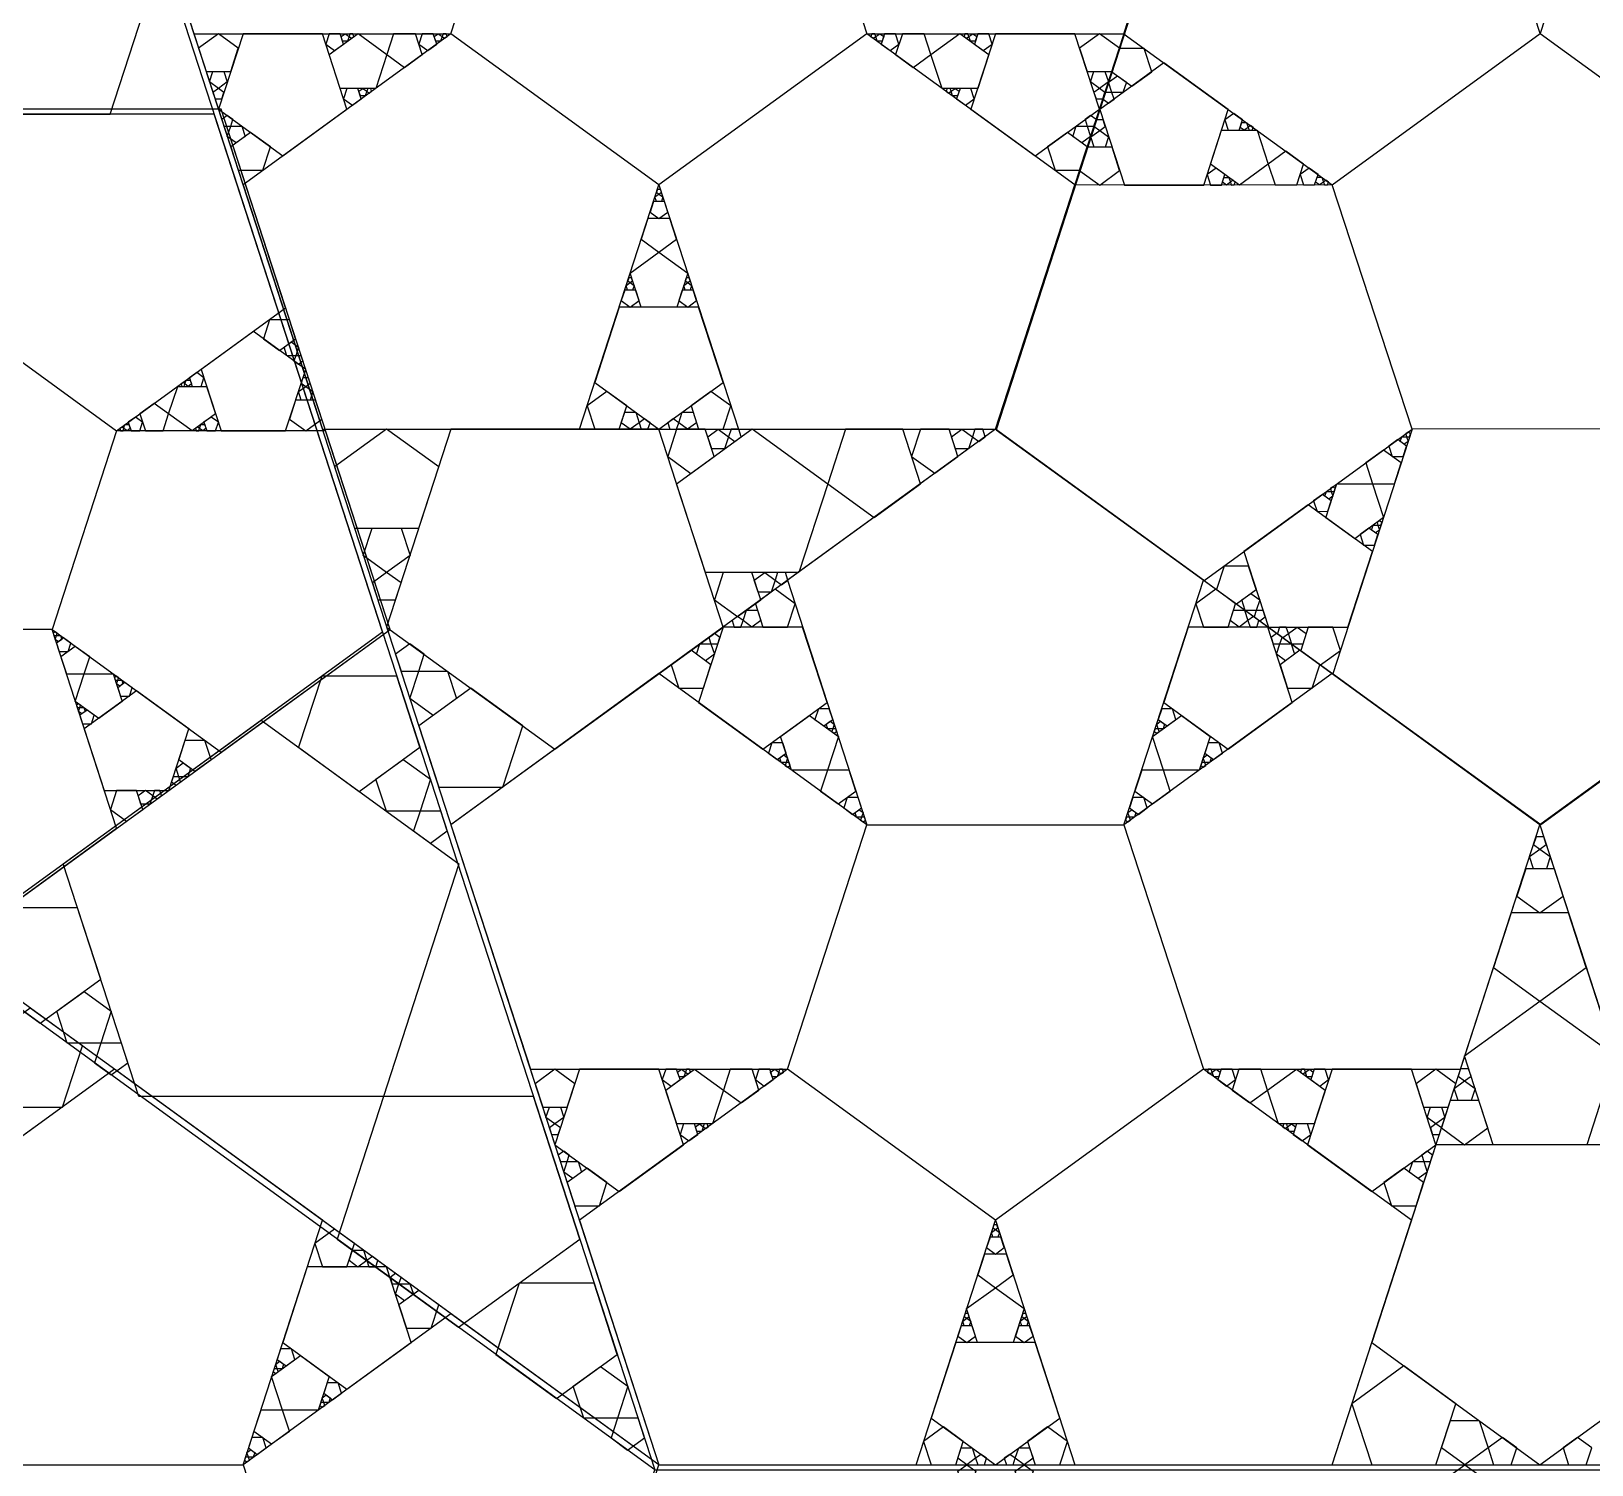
# Model space of a CAD drawing. Header units: inches. Extents: x -578 to 126, y -85 to 118.
# Drawn here: x -239.09 to -223.9, y 26.72 to 40.67 of the extents above; entities that cross this region are included whole.
import ezdxf

# ---------------------------------------------------------------- set-up
doc = ezdxf.new("R2010")
doc.units = ezdxf.units.IN
doc.header["$MEASUREMENT"] = 0
doc.layers.add('drawing', color=7, linetype='Continuous')

msp = doc.modelspace()

# ---------------------------------------------------------------- linework, layer by layer
for points in [[(-230.954, 40.648), (-232.979, 39.177), (-235.003, 40.648), (-234.23, 43.028), (-231.727, 43.028)], [(-221.127, 43.028), (-219.103, 36.797), (-224.403, 32.947), (-229.703, 36.797), (-227.678, 43.028)], [(-224.401, 40.65), (-222.375, 39.181), (-223.146, 36.8), (-225.648, 36.797), (-226.424, 39.177)], [(-240.921, 34.847), (-241.549, 36.782), (-239.903, 37.978), (-238.258, 36.782), (-238.886, 34.847)], [(-228.452, 32.947), (-227.678, 30.567), (-229.703, 29.096), (-231.727, 30.567), (-230.954, 32.947)], [(-240.303, 24.336), (-239.53, 26.716), (-237.027, 26.716), (-236.254, 24.336), (-238.279, 22.865)]]:
    msp.add_lwpolyline(points, close=True)
at = {"layer": 'drawing'}
for points in [[(-215.868, 26.668), (-210.568, 42.98), (-224.444, 53.061), (-238.32, 42.98), (-233.02, 26.668)], [(-224.403, 53.109), (-238.279, 43.028), (-232.979, 26.716), (-215.827, 26.716), (-210.527, 43.028)], [(-227.678, 43.028), (-232.979, 46.879), (-238.279, 43.028), (-236.254, 36.797), (-229.703, 36.797)], [(-227.678, 43.028), (-232.979, 46.879), (-238.279, 43.028), (-236.254, 36.797), (-229.703, 36.797)], [(-234.23, 43.028), (-236.254, 44.499), (-238.279, 43.028), (-237.505, 40.648), (-235.003, 40.648)], [(-230.954, 40.648), (-228.452, 40.648), (-227.678, 43.028), (-229.703, 44.499), (-231.727, 43.028)], [(-227.679, 43.026), (-229.697, 36.793), (-224.393, 32.948), (-219.097, 36.804), (-221.128, 43.033)], [(-224.401, 40.65), (-225.177, 43.029), (-227.679, 43.026), (-228.45, 40.645), (-226.424, 39.177)], [(-222.375, 39.181), (-220.352, 40.654), (-221.128, 43.033), (-223.63, 43.03), (-224.401, 40.65)], [(-238.32, 39.865), (-237.814, 41.422), (-239.139, 42.385), (-240.464, 41.422), (-239.958, 39.865)], [(-237.073, 40.508), (-237.266, 40.648), (-237.46, 40.508), (-237.386, 40.281), (-237.147, 40.281)], [(-237.027, 40.648), (-237.266, 39.913), (-236.641, 39.458), (-236.015, 39.913), (-236.254, 40.648)], [(-237.027, 40.648), (-237.266, 39.913), (-236.641, 39.458), (-236.015, 39.913), (-236.254, 40.648)], [(-235.003, 40.648), (-237.027, 39.177), (-236.254, 36.797), (-233.752, 36.797), (-232.979, 39.177)], [(-236.188, 40.648), (-236.221, 40.547), (-236.135, 40.484), (-236.049, 40.547), (-236.082, 40.648)], [(-235.907, 40.65), (-235.626, 40.446), (-235.734, 40.115), (-236.081, 40.115), (-236.188, 40.446)], [(-236.034, 40.648), (-235.995, 40.62), (-236.01, 40.575), (-236.058, 40.575), (-236.073, 40.62)], [(-235.986, 40.648), (-235.995, 40.62), (-235.972, 40.603), (-235.948, 40.62), (-235.957, 40.648)], [(-235.561, 40.648), (-235.626, 40.446), (-235.454, 40.32), (-235.282, 40.446), (-235.348, 40.648)], [(-235.282, 40.648), (-235.315, 40.547), (-235.228, 40.484), (-235.142, 40.547), (-235.175, 40.648)], [(-235.127, 40.648), (-235.089, 40.62), (-235.104, 40.575), (-235.151, 40.575), (-235.166, 40.62)], [(-235.08, 40.648), (-235.089, 40.62), (-235.065, 40.603), (-235.041, 40.62), (-235.05, 40.648)], [(-232.979, 39.177), (-232.205, 36.797), (-229.703, 36.797), (-228.93, 39.177), (-230.954, 40.648)], [(-230.892, 40.603), (-230.868, 40.62), (-230.877, 40.648), (-230.907, 40.648), (-230.916, 40.62)], [(-230.853, 40.575), (-230.868, 40.62), (-230.83, 40.648), (-230.791, 40.62), (-230.806, 40.575)], [(-230.729, 40.484), (-230.642, 40.547), (-230.675, 40.648), (-230.782, 40.648), (-230.815, 40.547)], [(-230.503, 40.32), (-230.331, 40.446), (-230.396, 40.648), (-230.609, 40.648), (-230.675, 40.446)], [(-230.223, 40.115), (-230.331, 40.446), (-230.05, 40.65), (-229.769, 40.446), (-229.876, 40.115)], [(-229.985, 40.603), (-229.962, 40.62), (-229.971, 40.648), (-230, 40.648), (-230.009, 40.62)], [(-229.947, 40.575), (-229.962, 40.62), (-229.923, 40.648), (-229.884, 40.62), (-229.899, 40.575)], [(-229.316, 39.458), (-228.691, 39.913), (-228.93, 40.648), (-229.703, 40.648), (-229.942, 39.913)], [(-229.316, 39.458), (-228.691, 39.913), (-228.93, 40.648), (-229.703, 40.648), (-229.942, 39.913)], [(-229.822, 40.484), (-229.736, 40.547), (-229.769, 40.648), (-229.875, 40.648), (-229.908, 40.547)], [(-228.497, 40.508), (-228.691, 40.648), (-228.884, 40.508), (-228.81, 40.281), (-228.571, 40.281)], [(-228.182, 40.278), (-228.256, 40.505), (-228.495, 40.505), (-228.569, 40.277), (-228.375, 40.137)], [(-237.18, 40.178), (-237.266, 40.115), (-237.353, 40.178), (-237.32, 40.281), (-237.213, 40.281)], [(-228.604, 40.178), (-228.691, 40.115), (-228.777, 40.178), (-228.744, 40.281), (-228.637, 40.281)], [(-228.063, 40.365), (-228.688, 39.91), (-228.448, 39.174), (-227.675, 39.175), (-227.437, 39.911)], [(-237.213, 40.077), (-237.266, 40.115), (-237.32, 40.077), (-237.299, 40.014), (-237.233, 40.014)], [(-236.015, 40.115), (-236.048, 40.014), (-235.962, 39.951), (-235.876, 40.014), (-235.909, 40.115)], [(-235.861, 40.116), (-235.822, 40.087), (-235.837, 40.042), (-235.885, 40.042), (-235.9, 40.087)], [(-235.813, 40.115), (-235.822, 40.087), (-235.799, 40.07), (-235.775, 40.087), (-235.784, 40.115)], [(-230.159, 40.07), (-230.135, 40.087), (-230.144, 40.115), (-230.173, 40.115), (-230.182, 40.087)], [(-230.12, 40.042), (-230.135, 40.087), (-230.096, 40.116), (-230.057, 40.087), (-230.072, 40.042)], [(-229.995, 39.951), (-229.909, 40.014), (-229.942, 40.115), (-230.048, 40.115), (-230.081, 40.014)], [(-228.637, 40.077), (-228.691, 40.115), (-228.744, 40.077), (-228.724, 40.014), (-228.658, 40.014)], [(-228.462, 40.074), (-228.569, 40.074), (-228.602, 40.176), (-228.516, 40.239), (-228.429, 40.176)], [(-228.549, 40.011), (-228.569, 40.074), (-228.635, 40.074), (-228.655, 40.011), (-228.602, 39.972)], [(-237.307, 39.865), (-242.608, 39.865), (-244.245, 34.824), (-239.958, 31.709), (-235.67, 34.824)], [(-237.307, 39.865), (-242.608, 39.865), (-244.245, 34.824), (-239.958, 31.709), (-235.67, 34.824)], [(-239.903, 31.717), (-235.595, 34.847), (-237.24, 39.913), (-242.566, 39.913), (-244.212, 34.847)], [(-238.258, 36.782), (-236.612, 37.978), (-237.24, 39.913), (-239.275, 39.913), (-239.903, 37.978)], [(-237.213, 39.749), (-237.147, 39.749), (-237.127, 39.812), (-237.18, 39.85), (-237.233, 39.812)], [(-228.83, 39.812), (-228.81, 39.749), (-228.744, 39.749), (-228.724, 39.812), (-228.777, 39.85)], [(-228.741, 39.746), (-228.688, 39.707), (-228.635, 39.746), (-228.655, 39.808), (-228.721, 39.808)], [(-227.384, 39.872), (-227.47, 39.81), (-227.437, 39.708), (-227.33, 39.708), (-227.297, 39.81)], [(-237.18, 39.647), (-237.147, 39.749), (-237.04, 39.749), (-237.007, 39.647), (-237.094, 39.584)], [(-237.073, 39.318), (-236.834, 39.318), (-236.76, 39.545), (-236.954, 39.686), (-237.147, 39.545)], [(-229.197, 39.545), (-229.123, 39.318), (-228.884, 39.318), (-228.81, 39.545), (-229.003, 39.686)], [(-228.917, 39.749), (-228.81, 39.749), (-228.777, 39.647), (-228.863, 39.584), (-228.95, 39.647)], [(-228.775, 39.644), (-228.688, 39.707), (-228.601, 39.644), (-228.634, 39.542), (-228.741, 39.542)], [(-227.155, 39.709), (-227.048, 39.378), (-227.328, 39.174), (-227.609, 39.378), (-227.502, 39.708)], [(-227.259, 39.782), (-227.244, 39.736), (-227.282, 39.708), (-227.321, 39.736), (-227.306, 39.782)], [(-227.22, 39.754), (-227.244, 39.736), (-227.235, 39.709), (-227.205, 39.709), (-227.196, 39.736)], [(-228.881, 39.314), (-228.687, 39.174), (-228.494, 39.315), (-228.568, 39.542), (-228.807, 39.542)], [(-226.875, 39.504), (-227.048, 39.378), (-226.981, 39.176), (-226.768, 39.176), (-226.703, 39.379)], [(-227.556, 39.339), (-227.642, 39.277), (-227.609, 39.175), (-227.503, 39.175), (-227.47, 39.277)], [(-227.431, 39.249), (-227.416, 39.203), (-227.455, 39.175), (-227.494, 39.203), (-227.479, 39.249)], [(-227.393, 39.221), (-227.416, 39.203), (-227.407, 39.175), (-227.378, 39.176), (-227.369, 39.203)], [(-226.65, 39.34), (-226.736, 39.277), (-226.703, 39.176), (-226.596, 39.176), (-226.563, 39.278)], [(-226.525, 39.25), (-226.51, 39.204), (-226.548, 39.176), (-226.587, 39.204), (-226.572, 39.25)], [(-226.486, 39.222), (-226.51, 39.204), (-226.501, 39.176), (-226.471, 39.176), (-226.462, 39.204)], [(-233.017, 39.059), (-232.979, 39.087), (-232.94, 39.059), (-232.955, 39.014), (-233.002, 39.014)], [(-233.002, 39.104), (-232.979, 39.087), (-232.955, 39.104), (-232.964, 39.132), (-232.993, 39.132)], [(-226.424, 39.177), (-228.926, 39.174), (-229.697, 36.793), (-227.671, 35.324), (-225.648, 36.797)], [(-233.065, 38.912), (-232.979, 38.85), (-232.892, 38.912), (-232.925, 39.014), (-233.032, 39.014)], [(-233.151, 38.647), (-232.978, 38.522), (-232.806, 38.647), (-232.872, 38.85), (-233.085, 38.85)], [(-233.259, 38.318), (-232.979, 38.522), (-232.698, 38.318), (-232.805, 37.987), (-233.152, 37.987)], [(-233.345, 38.05), (-233.259, 37.987), (-233.172, 38.05), (-233.205, 38.151), (-233.312, 38.151)], [(-233.297, 38.197), (-233.259, 38.225), (-233.22, 38.197), (-233.235, 38.151), (-233.283, 38.151)], [(-233.282, 38.242), (-233.259, 38.225), (-233.235, 38.242), (-233.244, 38.27), (-233.273, 38.27)], [(-232.785, 38.05), (-232.698, 37.987), (-232.612, 38.05), (-232.645, 38.151), (-232.752, 38.151)], [(-232.737, 38.197), (-232.698, 38.225), (-232.66, 38.197), (-232.674, 38.151), (-232.722, 38.151)], [(-232.722, 38.242), (-232.698, 38.225), (-232.675, 38.242), (-232.684, 38.27), (-232.713, 38.27)], [(-233.604, 37.252), (-232.979, 36.797), (-232.353, 37.252), (-232.592, 37.987), (-233.365, 37.987)], [(-233.604, 37.252), (-232.979, 36.797), (-232.353, 37.252), (-232.592, 37.987), (-233.365, 37.987)], [(-236.575, 37.864), (-236.769, 37.864), (-236.829, 37.679), (-236.672, 37.565), (-236.515, 37.679)], [(-236.612, 36.782), (-236.417, 37.38), (-236.926, 37.75), (-237.435, 37.38), (-237.24, 36.782)], [(-236.612, 36.782), (-236.417, 37.38), (-236.926, 37.75), (-237.435, 37.38), (-237.24, 36.782)], [(-236.487, 37.596), (-236.514, 37.513), (-236.602, 37.513), (-236.628, 37.596), (-236.558, 37.648)], [(-236.461, 37.513), (-236.514, 37.513), (-236.531, 37.462), (-236.488, 37.431), (-236.444, 37.462)], [(-237.599, 37.215), (-237.592, 37.238), (-237.611, 37.252), (-237.63, 37.238), (-237.623, 37.215)], [(-237.56, 37.215), (-237.592, 37.238), (-237.579, 37.275), (-237.541, 37.275), (-237.529, 37.238)], [(-237.435, 37.215), (-237.408, 37.298), (-237.478, 37.349), (-237.548, 37.298), (-237.521, 37.215)], [(-236.461, 37.247), (-236.417, 37.215), (-236.374, 37.247), (-236.391, 37.298), (-236.444, 37.298)], [(-237.522, 36.781), (-237.751, 36.947), (-237.663, 37.215), (-237.381, 37.215), (-237.294, 36.947)], [(-236.575, 36.896), (-236.417, 36.782), (-236.26, 36.896), (-236.32, 37.081), (-236.515, 37.081)], [(-236.488, 37.164), (-236.417, 37.215), (-236.347, 37.164), (-236.374, 37.081), (-236.461, 37.081)], [(-233.485, 37.165), (-233.678, 37.025), (-233.604, 36.797), (-233.365, 36.797), (-233.291, 37.025)], [(-232.353, 36.797), (-232.279, 37.025), (-232.472, 37.165), (-232.666, 37.025), (-232.592, 36.797)], [(-238.031, 36.782), (-238.004, 36.865), (-238.074, 36.915), (-238.144, 36.865), (-238.117, 36.782)], [(-237.804, 36.782), (-237.751, 36.947), (-237.891, 37.049), (-238.031, 36.947), (-237.977, 36.782)], [(-237.294, 36.782), (-237.267, 36.865), (-237.337, 36.915), (-237.407, 36.865), (-237.38, 36.782)], [(-233.204, 36.962), (-233.171, 36.86), (-233.258, 36.797), (-233.345, 36.86), (-233.312, 36.962)], [(-232.699, 36.797), (-232.786, 36.86), (-232.753, 36.962), (-232.645, 36.962), (-232.612, 36.86)], [(-246.854, 36.797), (-260.73, 26.716), (-255.43, 10.404), (-238.279, 10.404), (-232.979, 26.716)], [(-238.886, 34.847), (-237.24, 33.652), (-235.595, 34.847), (-236.223, 36.782), (-238.258, 36.782)], [(-238.195, 36.782), (-238.188, 36.805), (-238.207, 36.819), (-238.226, 36.805), (-238.219, 36.782)], [(-238.156, 36.782), (-238.188, 36.805), (-238.176, 36.842), (-238.137, 36.842), (-238.125, 36.805)], [(-237.458, 36.782), (-237.451, 36.805), (-237.47, 36.819), (-237.489, 36.805), (-237.482, 36.782)], [(-237.419, 36.782), (-237.451, 36.805), (-237.439, 36.842), (-237.4, 36.842), (-237.388, 36.805)], [(-235.122, 36.43), (-235.629, 36.797), (-236.135, 36.43), (-235.941, 35.835), (-235.316, 35.835)], [(-235.003, 36.797), (-235.629, 34.872), (-233.991, 33.682), (-232.353, 34.872), (-232.979, 36.797)], [(-235.003, 36.797), (-235.629, 34.872), (-233.991, 33.682), (-232.353, 34.872), (-232.979, 36.797)], [(-229.703, 36.797), (-235.003, 32.947), (-232.979, 26.716), (-226.427, 26.716), (-224.403, 32.947)], [(-229.703, 36.797), (-235.003, 32.947), (-232.979, 26.716), (-226.427, 26.716), (-224.403, 32.947)], [(-233.118, 36.899), (-233.171, 36.86), (-233.151, 36.797), (-233.085, 36.797), (-233.065, 36.86)], [(-232.806, 36.797), (-232.786, 36.86), (-232.839, 36.899), (-232.892, 36.86), (-232.872, 36.797)], [(-232.806, 36.797), (-232.892, 36.532), (-232.667, 36.368), (-232.441, 36.532), (-232.527, 36.797)], [(-232.071, 36.802), (-231.335, 36.267), (-231.616, 35.402), (-232.525, 35.402), (-232.806, 36.267)], [(-232.402, 36.798), (-232.301, 36.724), (-232.34, 36.605), (-232.465, 36.605), (-232.504, 36.724)], [(-232.277, 36.797), (-232.301, 36.724), (-232.239, 36.679), (-232.177, 36.724), (-232.2, 36.797)], [(-228.452, 32.947), (-227.678, 35.327), (-229.703, 36.797), (-231.727, 35.327), (-230.954, 32.947)], [(-231.163, 36.798), (-231.335, 36.267), (-230.884, 35.939), (-230.433, 36.267), (-230.605, 36.798)], [(-230.433, 36.797), (-230.519, 36.532), (-230.293, 36.369), (-230.068, 36.532), (-230.154, 36.797)], [(-230.029, 36.798), (-229.928, 36.724), (-229.966, 36.605), (-230.092, 36.605), (-230.13, 36.724)], [(-229.904, 36.797), (-229.928, 36.724), (-229.866, 36.679), (-229.803, 36.724), (-229.827, 36.797)], [(-225.648, 36.797), (-226.419, 34.417), (-224.393, 32.948), (-222.37, 34.421), (-223.146, 36.8)], [(-225.71, 36.752), (-225.701, 36.724), (-225.672, 36.724), (-225.663, 36.752), (-225.686, 36.77)], [(-224.403, 32.947), (-222.378, 26.716), (-215.827, 26.716), (-213.803, 32.947), (-219.103, 36.797)], [(-224.403, 32.947), (-222.378, 26.716), (-215.827, 26.716), (-213.803, 32.947), (-219.103, 36.797)], [(-233.02, 26.668), (-246.895, 36.749), (-260.771, 26.668), (-255.471, 10.356), (-238.32, 10.356)], [(-225.873, 36.633), (-225.84, 36.532), (-225.734, 36.532), (-225.701, 36.634), (-225.787, 36.696)], [(-225.749, 36.724), (-225.701, 36.724), (-225.686, 36.679), (-225.725, 36.651), (-225.764, 36.679)], [(-226.099, 36.469), (-226.033, 36.267), (-225.82, 36.267), (-225.754, 36.47), (-225.927, 36.595)], [(-226.606, 36.1), (-226.573, 35.998), (-226.467, 35.999), (-226.434, 36.1), (-226.52, 36.162)], [(-226.482, 36.191), (-226.434, 36.191), (-226.419, 36.145), (-226.458, 36.117), (-226.496, 36.145)], [(-226.38, 36.266), (-226.033, 36.267), (-225.925, 35.937), (-226.206, 35.732), (-226.487, 35.936)], [(-226.443, 36.219), (-226.434, 36.191), (-226.405, 36.191), (-226.395, 36.219), (-226.419, 36.236)], [(-227.285, 35.606), (-227.045, 34.871), (-226.272, 34.871), (-226.033, 35.607), (-226.659, 36.061)], [(-227.285, 35.606), (-227.045, 34.871), (-226.272, 34.871), (-226.033, 35.607), (-226.659, 36.061)], [(-226.028, 35.862), (-225.98, 35.862), (-225.965, 35.816), (-226.004, 35.788), (-226.043, 35.816)], [(-225.989, 35.89), (-225.98, 35.862), (-225.951, 35.862), (-225.942, 35.89), (-225.966, 35.907)], [(-235.401, 35.568), (-235.629, 35.402), (-235.856, 35.568), (-235.769, 35.835), (-235.488, 35.835)], [(-226.153, 35.771), (-226.12, 35.67), (-226.013, 35.67), (-225.98, 35.771), (-226.067, 35.834)], [(-235.489, 35.301), (-235.629, 35.402), (-235.768, 35.301), (-235.715, 35.137), (-235.542, 35.137)], [(-232.353, 35.402), (-232.439, 35.137), (-232.214, 34.973), (-231.988, 35.137), (-232.074, 35.402)], [(-231.949, 35.403), (-231.848, 35.329), (-231.886, 35.21), (-232.012, 35.21), (-232.05, 35.329)], [(-231.824, 35.402), (-231.848, 35.329), (-231.786, 35.284), (-231.723, 35.329), (-231.747, 35.402)], [(-227.239, 35.465), (-227.478, 35.465), (-227.551, 35.238), (-227.358, 35.098), (-227.165, 35.238)], [(-231.727, 34.872), (-231.654, 35.099), (-231.847, 35.24), (-232.04, 35.099), (-231.966, 34.872)], [(-227.559, 35.24), (-227.752, 35.099), (-227.678, 34.872), (-227.439, 34.872), (-227.366, 35.099)], [(-227.131, 35.136), (-227.164, 35.034), (-227.271, 35.034), (-227.305, 35.136), (-227.218, 35.199)], [(-232.181, 34.872), (-232.16, 34.935), (-232.214, 34.973), (-232.267, 34.935), (-232.246, 34.872)], [(-232.073, 34.872), (-232.16, 34.935), (-232.127, 35.037), (-232.02, 35.037), (-231.987, 34.935)], [(-227.279, 35.037), (-227.246, 34.935), (-227.332, 34.872), (-227.419, 34.935), (-227.386, 35.037)], [(-227.192, 34.973), (-227.246, 34.935), (-227.225, 34.872), (-227.159, 34.872), (-227.139, 34.935)], [(-227.098, 35.034), (-227.164, 35.034), (-227.184, 34.972), (-227.131, 34.933), (-227.078, 34.972)], [(-240.921, 34.847), (-241.549, 32.913), (-239.903, 31.717), (-238.258, 32.913), (-238.886, 34.847)], [(-238.867, 34.788), (-238.843, 34.788), (-238.836, 34.811), (-238.855, 34.825), (-238.874, 34.811)], [(-238.855, 34.751), (-238.843, 34.788), (-238.804, 34.788), (-238.792, 34.751), (-238.824, 34.728)], [(-231.58, 34.872), (-232.353, 34.872), (-232.592, 34.137), (-231.966, 33.682), (-231.341, 34.137)], [(-232.492, 34.771), (-232.472, 34.708), (-232.406, 34.708), (-232.386, 34.771), (-232.439, 34.81)], [(-226.814, 34.137), (-227.053, 34.872), (-227.826, 34.872), (-228.065, 34.137), (-227.439, 33.682)], [(-226.814, 34.137), (-227.053, 34.872), (-227.826, 34.872), (-228.065, 34.137), (-227.439, 33.682)], [(-227, 34.708), (-226.934, 34.708), (-226.913, 34.771), (-226.967, 34.81), (-227.02, 34.771)], [(-226.905, 34.769), (-226.852, 34.808), (-226.873, 34.871), (-226.938, 34.871), (-226.959, 34.808)], [(-226.819, 34.706), (-226.852, 34.808), (-226.765, 34.871), (-226.678, 34.808), (-226.712, 34.706)], [(-226.538, 34.503), (-226.345, 34.644), (-226.419, 34.871), (-226.658, 34.871), (-226.732, 34.644)], [(-238.816, 34.632), (-238.73, 34.632), (-238.703, 34.714), (-238.773, 34.765), (-238.843, 34.714)], [(-238.746, 34.416), (-238.573, 34.416), (-238.519, 34.581), (-238.66, 34.683), (-238.8, 34.581)], [(-235.489, 34.443), (-235.317, 34.443), (-235.264, 34.607), (-235.403, 34.708), (-235.542, 34.607)], [(-232.859, 34.504), (-232.785, 34.277), (-232.546, 34.277), (-232.472, 34.504), (-232.666, 34.645)], [(-232.579, 34.708), (-232.472, 34.708), (-232.439, 34.606), (-232.526, 34.543), (-232.612, 34.606)], [(-226.967, 34.606), (-226.934, 34.708), (-226.826, 34.708), (-226.793, 34.606), (-226.88, 34.543)], [(-226.86, 34.277), (-226.621, 34.277), (-226.547, 34.504), (-226.74, 34.645), (-226.933, 34.504)], [(-238.66, 34.148), (-238.573, 34.416), (-238.291, 34.416), (-238.203, 34.148), (-238.432, 33.982)], [(-238.271, 34.355), (-238.247, 34.355), (-238.239, 34.378), (-238.259, 34.392), (-238.278, 34.378)], [(-238.259, 34.318), (-238.247, 34.355), (-238.208, 34.355), (-238.196, 34.318), (-238.227, 34.295)], [(-238.22, 34.199), (-238.133, 34.199), (-238.107, 34.281), (-238.177, 34.332), (-238.247, 34.281)], [(-235.53, 34.395), (-236.26, 34.395), (-236.486, 33.701), (-235.895, 33.272), (-235.305, 33.701)], [(-235.404, 34.176), (-235.317, 34.443), (-235.036, 34.443), (-234.949, 34.176), (-235.176, 34.011)], [(-230.954, 32.947), (-232.979, 34.418), (-235.003, 32.947), (-234.23, 30.567), (-231.727, 30.567)], [(-227.678, 30.567), (-225.176, 30.567), (-224.403, 32.947), (-226.427, 34.418), (-228.452, 32.947)], [(-220.354, 32.947), (-222.378, 34.418), (-224.403, 32.947), (-223.63, 30.567), (-221.127, 30.567)], [(-238.378, 33.282), (-237.749, 33.282), (-237.555, 33.88), (-238.063, 34.25), (-238.572, 33.88)], [(-235.122, 33.314), (-234.497, 33.314), (-234.304, 33.909), (-234.81, 34.277), (-235.316, 33.909)], [(-238.639, 34.087), (-238.615, 34.087), (-238.608, 34.11), (-238.627, 34.124), (-238.647, 34.11)], [(-238.627, 34.05), (-238.615, 34.087), (-238.576, 34.087), (-238.564, 34.05), (-238.596, 34.027)], [(-238.588, 33.931), (-238.502, 33.931), (-238.475, 34.013), (-238.545, 34.064), (-238.615, 34.013)], [(-231.32, 34.074), (-231.427, 34.074), (-231.46, 33.973), (-231.374, 33.91), (-231.287, 33.973)], [(-227.946, 33.973), (-227.979, 34.074), (-228.085, 34.074), (-228.118, 33.973), (-228.032, 33.91)], [(-234.925, 32.567), (-235.661, 30.303), (-238.041, 30.303), (-238.776, 32.567), (-236.851, 33.966)], [(-231.232, 33.807), (-231.339, 33.477), (-231.687, 33.477), (-231.794, 33.807), (-231.513, 34.012)], [(-231.273, 33.927), (-231.287, 33.882), (-231.335, 33.882), (-231.35, 33.927), (-231.311, 33.956)], [(-231.258, 33.882), (-231.287, 33.882), (-231.296, 33.854), (-231.273, 33.837), (-231.249, 33.854)], [(-227.719, 33.477), (-228.066, 33.477), (-228.174, 33.807), (-227.893, 34.012), (-227.612, 33.807)], [(-228.109, 33.854), (-228.119, 33.882), (-228.148, 33.882), (-228.157, 33.854), (-228.133, 33.837)], [(-228.071, 33.882), (-228.119, 33.882), (-228.133, 33.927), (-228.095, 33.956), (-228.056, 33.927)], [(-237.338, 33.581), (-237.398, 33.766), (-237.592, 33.766), (-237.652, 33.581), (-237.495, 33.467)], [(-231.774, 33.745), (-231.88, 33.745), (-231.913, 33.644), (-231.827, 33.581), (-231.741, 33.644)], [(-227.493, 33.644), (-227.526, 33.745), (-227.632, 33.745), (-227.665, 33.644), (-227.579, 33.581)], [(-235.202, 33.39), (-235.303, 33.078), (-235.631, 33.078), (-235.733, 33.39), (-235.467, 33.583)], [(-231.726, 33.598), (-231.741, 33.553), (-231.788, 33.553), (-231.803, 33.598), (-231.764, 33.626)], [(-227.617, 33.553), (-227.665, 33.553), (-227.68, 33.598), (-227.641, 33.626), (-227.603, 33.598)], [(-237.565, 33.415), (-237.652, 33.415), (-237.679, 33.498), (-237.609, 33.55), (-237.538, 33.498)], [(-231.711, 33.553), (-231.741, 33.553), (-231.75, 33.525), (-231.726, 33.508), (-231.702, 33.525)], [(-231.126, 33.477), (-231.339, 33.477), (-231.405, 33.274), (-231.233, 33.149), (-231.061, 33.274)], [(-228.001, 33.275), (-228.066, 33.477), (-228.279, 33.477), (-228.345, 33.275), (-228.173, 33.149)], [(-227.656, 33.525), (-227.665, 33.553), (-227.695, 33.553), (-227.704, 33.525), (-227.68, 33.508)], [(-238.258, 33.282), (-238.318, 33.097), (-238.16, 32.983), (-238.003, 33.097), (-238.063, 33.282)], [(-237.976, 33.283), (-237.906, 33.231), (-237.933, 33.148), (-238.02, 33.148), (-238.047, 33.231)], [(-237.889, 33.282), (-237.906, 33.231), (-237.862, 33.2), (-237.819, 33.231), (-237.836, 33.282)], [(-237.636, 33.365), (-237.652, 33.415), (-237.706, 33.415), (-237.722, 33.365), (-237.679, 33.333)], [(-231.04, 33.212), (-231.147, 33.212), (-231.18, 33.111), (-231.093, 33.048), (-231.007, 33.111)], [(-228.226, 33.111), (-228.259, 33.212), (-228.366, 33.212), (-228.398, 33.111), (-228.312, 33.048)], [(-235.102, 33.078), (-235.303, 33.078), (-235.366, 32.887), (-235.203, 32.769), (-235.04, 32.887)], [(-230.992, 33.065), (-231.007, 33.02), (-231.055, 33.02), (-231.07, 33.065), (-231.031, 33.093)], [(-230.978, 33.02), (-231.007, 33.02), (-231.016, 32.992), (-230.992, 32.975), (-230.969, 32.992)], [(-228.39, 32.992), (-228.399, 33.02), (-228.428, 33.02), (-228.437, 32.992), (-228.413, 32.975)], [(-228.351, 33.02), (-228.399, 33.02), (-228.413, 33.065), (-228.375, 33.093), (-228.336, 33.065)], [(-224.465, 32.756), (-224.403, 32.71), (-224.341, 32.756), (-224.364, 32.829), (-224.441, 32.829)], [(-224.504, 32.637), (-224.403, 32.71), (-224.302, 32.637), (-224.34, 32.518), (-224.465, 32.518)], [(-224.628, 32.253), (-224.403, 32.089), (-224.177, 32.253), (-224.263, 32.518), (-224.542, 32.518)], [(-238.637, 32.138), (-239.367, 32.138), (-239.593, 31.444), (-239.002, 31.015), (-238.411, 31.444)], [(-224.854, 31.558), (-224.403, 31.231), (-223.952, 31.558), (-224.124, 32.089), (-224.682, 32.089)], [(-238.309, 31.133), (-238.41, 30.821), (-238.738, 30.821), (-238.839, 31.133), (-238.574, 31.325)], [(-239.41, 30.199), (-238.785, 30.199), (-238.591, 30.794), (-239.098, 31.162), (-239.604, 30.794)], [(-225.138, 30.696), (-224.403, 31.231), (-223.667, 30.696), (-223.948, 29.831), (-224.857, 29.831)], [(-238.209, 30.821), (-238.41, 30.821), (-238.472, 30.63), (-238.31, 30.511), (-238.147, 30.63)], [(-241.554, 20.486), (-235.003, 20.486), (-232.979, 26.716), (-238.279, 30.567), (-243.579, 26.716)], [(-241.554, 20.486), (-235.003, 20.486), (-232.979, 26.716), (-238.279, 30.567), (-243.579, 26.716)], [(-237.027, 26.716), (-236.254, 29.096), (-238.279, 30.567), (-240.303, 29.096), (-239.53, 26.716)], [(-233.797, 30.426), (-233.991, 30.567), (-234.184, 30.426), (-234.11, 30.199), (-233.871, 30.199)], [(-233.752, 30.567), (-233.991, 29.831), (-233.365, 29.377), (-232.74, 29.831), (-232.979, 30.567)], [(-233.752, 30.567), (-233.991, 29.831), (-233.365, 29.377), (-232.74, 29.831), (-232.979, 30.567)], [(-231.727, 30.567), (-233.752, 29.096), (-232.979, 26.716), (-230.476, 26.716), (-229.703, 29.096)], [(-232.913, 30.567), (-232.946, 30.466), (-232.859, 30.403), (-232.773, 30.466), (-232.806, 30.567)], [(-232.632, 30.568), (-232.351, 30.364), (-232.458, 30.034), (-232.805, 30.034), (-232.913, 30.364)], [(-232.758, 30.567), (-232.72, 30.539), (-232.735, 30.493), (-232.782, 30.493), (-232.797, 30.539)], [(-232.711, 30.567), (-232.72, 30.539), (-232.696, 30.522), (-232.672, 30.539), (-232.681, 30.567)], [(-232.285, 30.567), (-232.351, 30.364), (-232.178, 30.239), (-232.006, 30.364), (-232.072, 30.567)], [(-232.006, 30.567), (-232.039, 30.466), (-231.953, 30.403), (-231.867, 30.466), (-231.9, 30.567)], [(-231.852, 30.567), (-231.813, 30.539), (-231.828, 30.494), (-231.876, 30.494), (-231.891, 30.539)], [(-231.804, 30.567), (-231.813, 30.539), (-231.789, 30.522), (-231.766, 30.539), (-231.775, 30.567)], [(-229.703, 29.096), (-228.93, 26.716), (-226.427, 26.716), (-225.654, 29.096), (-227.678, 30.567)], [(-227.616, 30.522), (-227.593, 30.539), (-227.602, 30.567), (-227.631, 30.567), (-227.64, 30.539)], [(-227.578, 30.494), (-227.593, 30.539), (-227.554, 30.567), (-227.515, 30.539), (-227.53, 30.494)], [(-227.453, 30.403), (-227.367, 30.466), (-227.4, 30.567), (-227.506, 30.567), (-227.539, 30.466)], [(-227.227, 30.239), (-227.055, 30.364), (-227.121, 30.567), (-227.334, 30.567), (-227.4, 30.364)], [(-226.948, 30.034), (-227.055, 30.364), (-226.774, 30.568), (-226.493, 30.364), (-226.6, 30.034)], [(-226.71, 30.522), (-226.686, 30.539), (-226.695, 30.567), (-226.724, 30.567), (-226.734, 30.539)], [(-226.671, 30.493), (-226.686, 30.539), (-226.647, 30.567), (-226.609, 30.539), (-226.623, 30.493)], [(-226.041, 29.377), (-225.415, 29.831), (-225.654, 30.567), (-226.427, 30.567), (-226.666, 29.831)], [(-226.041, 29.377), (-225.415, 29.831), (-225.654, 30.567), (-226.427, 30.567), (-226.666, 29.831)], [(-226.546, 30.403), (-226.46, 30.466), (-226.493, 30.567), (-226.6, 30.567), (-226.632, 30.466)], [(-225.222, 30.426), (-225.415, 30.567), (-225.608, 30.426), (-225.535, 30.199), (-225.296, 30.199)], [(-225.198, 30.498), (-225.136, 30.453), (-225.074, 30.498), (-225.098, 30.571), (-225.175, 30.571)], [(-225.238, 30.38), (-225.136, 30.453), (-225.035, 30.38), (-225.074, 30.261), (-225.199, 30.261)], [(-234.2, 30.303), (-235.661, 30.303), (-236.112, 28.914), (-234.931, 28.056), (-233.749, 28.914)], [(-225.362, 29.995), (-225.136, 29.831), (-224.911, 29.995), (-224.997, 30.261), (-225.276, 30.261)], [(-233.904, 30.097), (-233.991, 30.034), (-234.078, 30.097), (-234.044, 30.199), (-233.937, 30.199)], [(-225.328, 30.097), (-225.415, 30.034), (-225.502, 30.097), (-225.469, 30.199), (-225.361, 30.199)], [(-233.937, 29.995), (-233.991, 30.034), (-234.044, 29.995), (-234.024, 29.933), (-233.958, 29.933)], [(-232.74, 30.034), (-232.772, 29.933), (-232.686, 29.87), (-232.6, 29.933), (-232.633, 30.034)], [(-232.585, 30.034), (-232.547, 30.006), (-232.561, 29.961), (-232.609, 29.961), (-232.624, 30.006)], [(-232.538, 30.034), (-232.547, 30.006), (-232.523, 29.989), (-232.499, 30.006), (-232.508, 30.034)], [(-226.883, 29.989), (-226.859, 30.006), (-226.868, 30.034), (-226.898, 30.034), (-226.907, 30.006)], [(-226.844, 29.961), (-226.859, 30.006), (-226.82, 30.034), (-226.782, 30.006), (-226.797, 29.961)], [(-226.719, 29.87), (-226.633, 29.933), (-226.666, 30.034), (-226.773, 30.034), (-226.806, 29.933)], [(-225.362, 29.995), (-225.415, 30.034), (-225.468, 29.995), (-225.448, 29.933), (-225.382, 29.933)], [(-226.041, 27.906), (-224.403, 26.716), (-222.765, 27.906), (-223.391, 29.831), (-225.415, 29.831)], [(-226.041, 27.906), (-224.403, 26.716), (-222.765, 27.906), (-223.391, 29.831), (-225.415, 29.831)], [(-233.938, 29.668), (-233.872, 29.668), (-233.851, 29.73), (-233.905, 29.769), (-233.958, 29.73)], [(-233.905, 29.566), (-233.872, 29.668), (-233.764, 29.668), (-233.731, 29.566), (-233.818, 29.502)], [(-225.641, 29.668), (-225.534, 29.668), (-225.501, 29.566), (-225.588, 29.502), (-225.675, 29.566)], [(-225.554, 29.73), (-225.534, 29.668), (-225.468, 29.668), (-225.448, 29.73), (-225.501, 29.769)], [(-233.797, 29.236), (-233.558, 29.236), (-233.485, 29.464), (-233.678, 29.604), (-233.871, 29.464)], [(-225.921, 29.464), (-225.847, 29.236), (-225.608, 29.236), (-225.535, 29.464), (-225.728, 29.604)], [(-229.727, 29.023), (-229.703, 29.006), (-229.679, 29.023), (-229.688, 29.051), (-229.718, 29.051)], [(-236.135, 29.009), (-236.328, 28.869), (-236.254, 28.642), (-236.015, 28.642), (-235.941, 28.869)], [(-229.789, 28.831), (-229.703, 28.768), (-229.617, 28.831), (-229.65, 28.932), (-229.756, 28.932)], [(-229.742, 28.978), (-229.703, 29.006), (-229.664, 28.978), (-229.679, 28.932), (-229.727, 28.932)], [(-235.854, 28.806), (-235.821, 28.704), (-235.908, 28.641), (-235.995, 28.704), (-235.962, 28.806)], [(-235.768, 28.743), (-235.821, 28.704), (-235.801, 28.642), (-235.735, 28.642), (-235.715, 28.704)], [(-229.875, 28.566), (-229.703, 28.44), (-229.531, 28.566), (-229.596, 28.768), (-229.809, 28.768)], [(-235.39, 27.906), (-235.629, 28.642), (-236.402, 28.642), (-236.641, 27.906), (-236.015, 27.452)], [(-235.39, 27.906), (-235.629, 28.642), (-236.402, 28.642), (-236.641, 27.906), (-236.015, 27.452)], [(-235.575, 28.478), (-235.509, 28.478), (-235.489, 28.54), (-235.542, 28.579), (-235.596, 28.54)], [(-235.543, 28.376), (-235.509, 28.478), (-235.402, 28.478), (-235.369, 28.376), (-235.456, 28.313)], [(-235.435, 28.047), (-235.196, 28.047), (-235.122, 28.274), (-235.316, 28.414), (-235.509, 28.274)], [(-233.61, 28.485), (-234.34, 28.485), (-234.565, 27.791), (-233.975, 27.362), (-233.385, 27.791)], [(-229.984, 28.236), (-229.703, 28.44), (-229.422, 28.236), (-229.529, 27.906), (-229.877, 27.906)], [(-236.254, 24.336), (-233.752, 24.336), (-232.979, 26.716), (-235.003, 28.187), (-237.027, 26.716)], [(-230.022, 28.115), (-229.983, 28.144), (-229.944, 28.115), (-229.959, 28.07), (-230.007, 28.07)], [(-230.007, 28.161), (-229.983, 28.144), (-229.959, 28.161), (-229.968, 28.189), (-229.998, 28.189)], [(-229.461, 28.115), (-229.423, 28.144), (-229.384, 28.115), (-229.399, 28.07), (-229.447, 28.07)], [(-229.446, 28.161), (-229.423, 28.144), (-229.399, 28.161), (-229.408, 28.189), (-229.437, 28.189)], [(-230.069, 27.969), (-229.983, 27.906), (-229.897, 27.969), (-229.93, 28.07), (-230.036, 28.07)], [(-229.509, 27.969), (-229.423, 27.906), (-229.337, 27.969), (-229.37, 28.07), (-229.476, 28.07)], [(-236.522, 27.742), (-236.555, 27.844), (-236.661, 27.844), (-236.694, 27.742), (-236.608, 27.68)], [(-230.328, 27.171), (-229.703, 26.716), (-229.077, 27.171), (-229.316, 27.906), (-230.09, 27.906)], [(-230.328, 27.171), (-229.703, 26.716), (-229.077, 27.171), (-229.316, 27.906), (-230.09, 27.906)], [(-236.295, 27.247), (-236.642, 27.247), (-236.749, 27.577), (-236.468, 27.781), (-236.188, 27.577)], [(-236.685, 27.623), (-236.694, 27.651), (-236.724, 27.651), (-236.733, 27.623), (-236.709, 27.606)], [(-236.646, 27.651), (-236.694, 27.651), (-236.709, 27.697), (-236.67, 27.725), (-236.632, 27.697)], [(-233.282, 27.48), (-233.383, 27.169), (-233.711, 27.169), (-233.812, 27.48), (-233.547, 27.673)], [(-225.728, 27.679), (-226.234, 27.311), (-226.041, 26.716), (-225.415, 26.716), (-225.222, 27.311)], [(-236.068, 27.413), (-236.101, 27.514), (-236.208, 27.514), (-236.241, 27.413), (-236.155, 27.35)], [(-236.193, 27.322), (-236.241, 27.322), (-236.256, 27.368), (-236.217, 27.396), (-236.178, 27.368)], [(-236.576, 27.044), (-236.642, 27.247), (-236.855, 27.247), (-236.921, 27.044), (-236.749, 26.919)], [(-236.232, 27.294), (-236.241, 27.322), (-236.27, 27.322), (-236.279, 27.294), (-236.256, 27.277)], [(-233.182, 27.169), (-233.383, 27.169), (-233.445, 26.977), (-233.283, 26.859), (-233.12, 26.977)], [(-230.209, 27.084), (-230.402, 26.943), (-230.328, 26.716), (-230.09, 26.716), (-230.016, 26.943)], [(-229.077, 26.716), (-229.003, 26.943), (-229.197, 27.084), (-229.39, 26.943), (-229.316, 26.716)], [(-224.994, 27.147), (-224.907, 26.88), (-225.135, 26.715), (-225.362, 26.88), (-225.275, 27.147)], [(-236.802, 26.88), (-236.835, 26.981), (-236.941, 26.981), (-236.974, 26.88), (-236.888, 26.817)], [(-224.768, 26.981), (-224.907, 26.88), (-224.854, 26.716), (-224.682, 26.716), (-224.628, 26.88)], [(-223.952, 26.716), (-223.898, 26.88), (-224.038, 26.981), (-224.177, 26.88), (-224.124, 26.716)], [(-236.965, 26.761), (-236.974, 26.789), (-237.004, 26.789), (-237.013, 26.761), (-236.989, 26.744)], [(-236.927, 26.789), (-236.974, 26.789), (-236.989, 26.835), (-236.95, 26.863), (-236.912, 26.835)], [(-229.929, 26.881), (-229.896, 26.779), (-229.982, 26.716), (-230.069, 26.779), (-230.036, 26.881)], [(-229.842, 26.817), (-229.896, 26.779), (-229.875, 26.716), (-229.809, 26.716), (-229.789, 26.779)], [(-229.531, 26.716), (-229.51, 26.779), (-229.564, 26.817), (-229.617, 26.779), (-229.596, 26.716)], [(-229.423, 26.716), (-229.51, 26.779), (-229.477, 26.881), (-229.37, 26.881), (-229.337, 26.779)], [(-229.982, 26.716), (-229.895, 26.653), (-229.928, 26.551), (-230.035, 26.551), (-230.069, 26.653)], [(-229.476, 26.551), (-229.51, 26.653), (-229.423, 26.716), (-229.336, 26.653), (-229.369, 26.551)], [(-225.134, 26.717), (-224.907, 26.552), (-224.993, 26.285), (-225.274, 26.285), (-225.361, 26.552)]]:
    msp.add_lwpolyline(points, close=True, dxfattribs=at)

doc.saveas('drawing.dxf')
